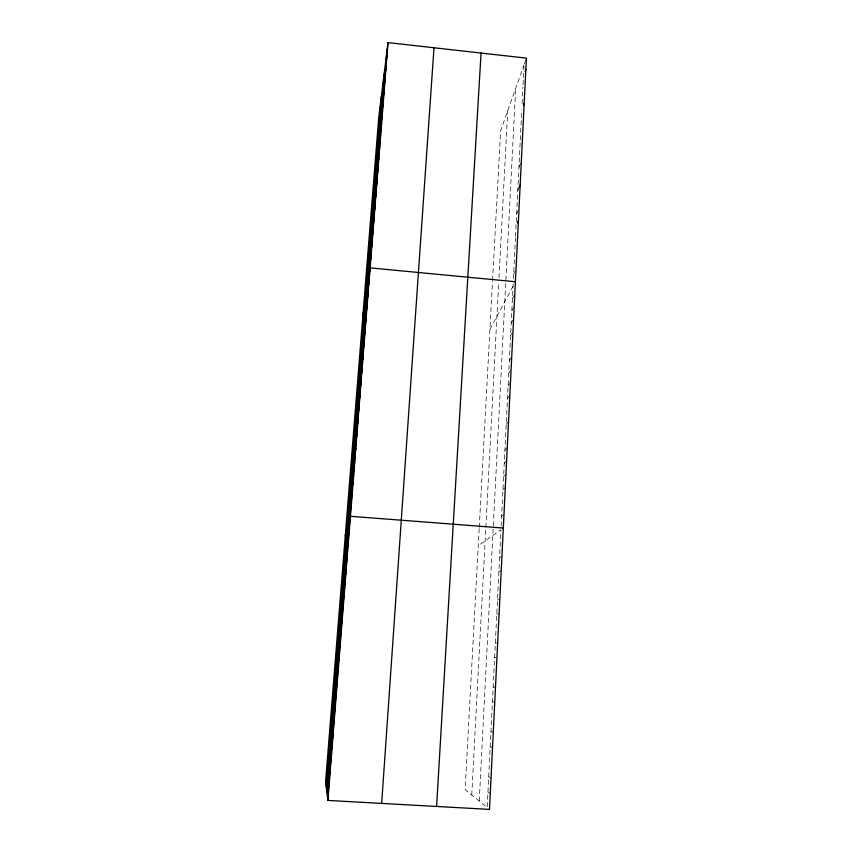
<?xml version="1.0" encoding="UTF-8"?>
<svg xmlns="http://www.w3.org/2000/svg" width="852" height="852" viewBox="0 0 852 852"><rect width="100%" height="100%" fill="white"/><g stroke="black" fill="none" stroke-linecap="round" stroke-linejoin="round"><path stroke-width="0.64" stroke-dasharray="4.26 3.19" d="M501.146 526.046L513.16 283.769M513.405 278.892L515.439 237.868M515.503 236.547L521.786 109.78M522.095 103.507L522.904 87.224M523.032 84.742L523.959 66.126M479.239 801.05L515.684 88.342M471.763 794.969L485.768 528.591M485.842 527.356L498.708 282.672M498.963 277.731L507.749 110.664M479.175 528.677L465.117 789.559L487.184 807.526L500.965 529.71L478.26 545.781M479.25 527.367L492.499 281.511M492.562 280.319L500.625 130.729L524.012 64.88M524.417 63.762L526.014 59.257M518.943 167.152L520.86 162.572M517.782 190.486L519.219 187.206M516.621 214.065L518.527 209.88M513.639 274.024L515.428 270.585M489.911 329.479L513.042 286.197M512.435 298.434L514.81 294.11M511.818 310.735L513.607 307.583M511.211 323.089L513.586 319.031M510.593 335.518L512.382 332.578M509.347 360.545L511.136 357.819M508.729 373.165L510.508 370.535M508.101 385.839L510.476 382.484M507.462 398.576L509.837 395.371M506.195 424.264L508.559 421.346M504.906 450.218L507.27 447.598M504.256 463.296L506.62 460.836M503.607 476.438L505.971 474.127M502.946 489.644L505.311 487.504M501.626 516.28L503.979 514.459M499.581 557.591L501.924 556.26M498.878 571.649L501.232 570.489M497.472 600L499.815 599.19M496.769 614.292L499.112 613.664M495.332 643.111L497.674 642.845M494.618 657.637L496.95 657.552M493.159 686.946L495.491 687.234M492.435 701.718L494.756 702.197M490.954 731.517L493.276 732.39M490.209 746.554L492.52 747.619M488.707 776.864L491.018 778.334M487.94 792.147L490.251 793.819"/><path stroke-width="1.28" d="M436.597 806.461L481.06 53.048M381.664 803.404L433.998 47.765M326.22 786.737L381.281 96.99M326.934 792.498L384.145 73.89M327.69 798.633L387.149 49.597M327.903 800.422L388.011 42.6L526.408 58.138L489.485 809.4L327.903 800.422L325.592 781.614L378.714 117.736L388.011 42.6M386.254 60.811L387.117 53.932M385.36 72.09L386.212 65.316M384.465 83.421L385.306 76.765M383.56 94.806L384.39 88.267M382.654 106.255L383.475 99.822M381.739 117.757L382.548 111.442M380.823 129.312L381.632 123.114M379.896 140.921L380.695 134.85M378.97 152.593L379.758 146.64M378.043 164.319L378.82 158.493M377.106 176.108L377.873 170.4M376.169 187.951L376.925 182.371M375.221 199.858L375.977 194.405M374.273 211.828L375.018 206.493M373.314 223.852L374.049 218.644M372.356 235.94L373.08 230.86M371.387 248.081L372.111 243.139M370.418 260.286L371.131 255.483M362.696 317.839L370.141 267.89L515.417 281.735M368.469 284.898L369.15 280.351M367.489 297.284L368.16 292.886M366.498 309.745L367.159 305.485M365.497 322.269L366.158 318.147M364.507 334.857L365.146 330.874M363.495 347.51L364.134 343.675M362.483 360.226L363.112 356.53M361.472 373.016L362.089 369.47M360.449 385.86L361.056 382.463M359.427 398.779L360.023 395.53M358.394 411.761L358.98 408.662M357.361 424.818L357.936 421.868M356.317 437.939L356.882 435.148M355.273 451.134L355.817 448.493M354.219 464.393L354.752 461.912M353.165 477.716L353.687 475.395M352.1 491.125L352.611 488.963M351.024 504.597L351.525 502.595M345.262 535.77L350.438 516.301L503.319 528.038M348.841 532.17L349.309 530.508M347.722 546.281L348.18 544.79M346.594 560.467L347.041 559.146M525.056 71.6L525.865 69.385M523.384 105.584L524.182 103.475M345.465 574.727L345.901 573.588M519.219 187.206L520.178 185.012M344.325 589.073L344.74 588.114M517.462 222.873L518.421 220.828M343.175 603.493L343.59 602.726M342.025 617.998L342.419 617.412M334.974 706.777L335.294 707.33M333.782 721.868L334.08 722.624M332.578 737.044L332.855 738.002M331.364 752.305L331.63 753.466M330.15 767.663L330.395 769.026M328.915 783.105L329.16 784.681"/></g></svg>
